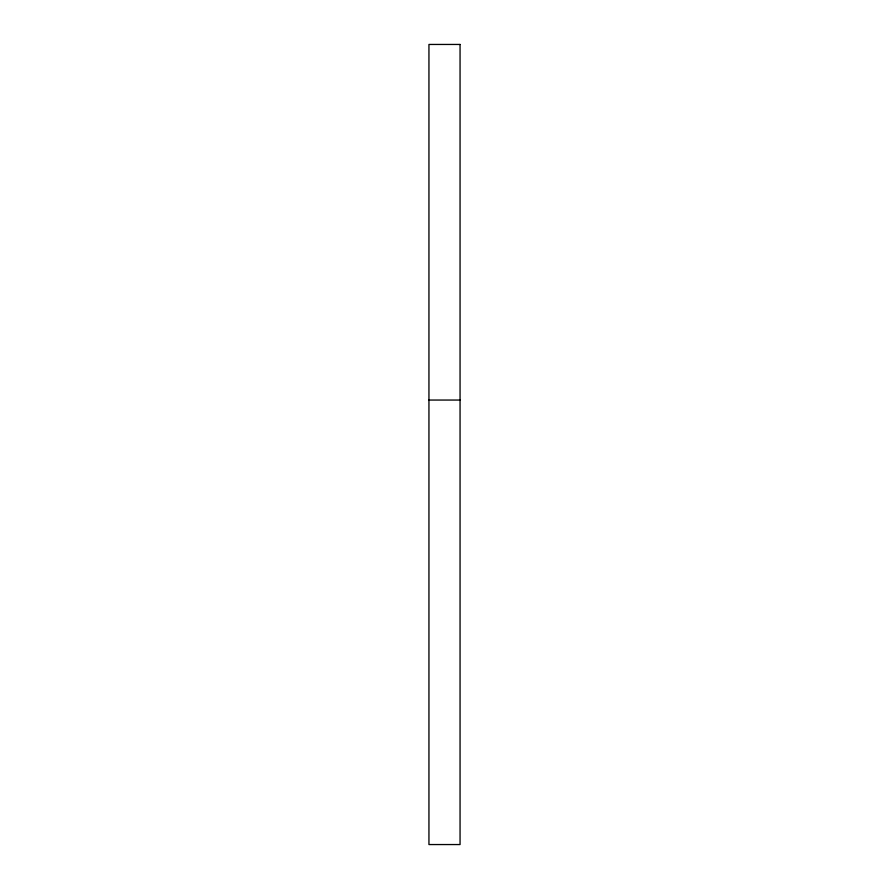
<?xml version="1.0" encoding="UTF-8"?>
<svg xmlns="http://www.w3.org/2000/svg" width="889" height="889" viewBox="0 0 889 889"><rect width="100%" height="100%" fill="white"/><g stroke="black" fill="none" stroke-linecap="round" stroke-linejoin="round"><path stroke-width="1.33" d="M428.943 400.05L460.058 400.05M460.058 44.45L428.943 44.45L428.943 844.55L460.058 844.55L460.058 44.45"/></g></svg>
